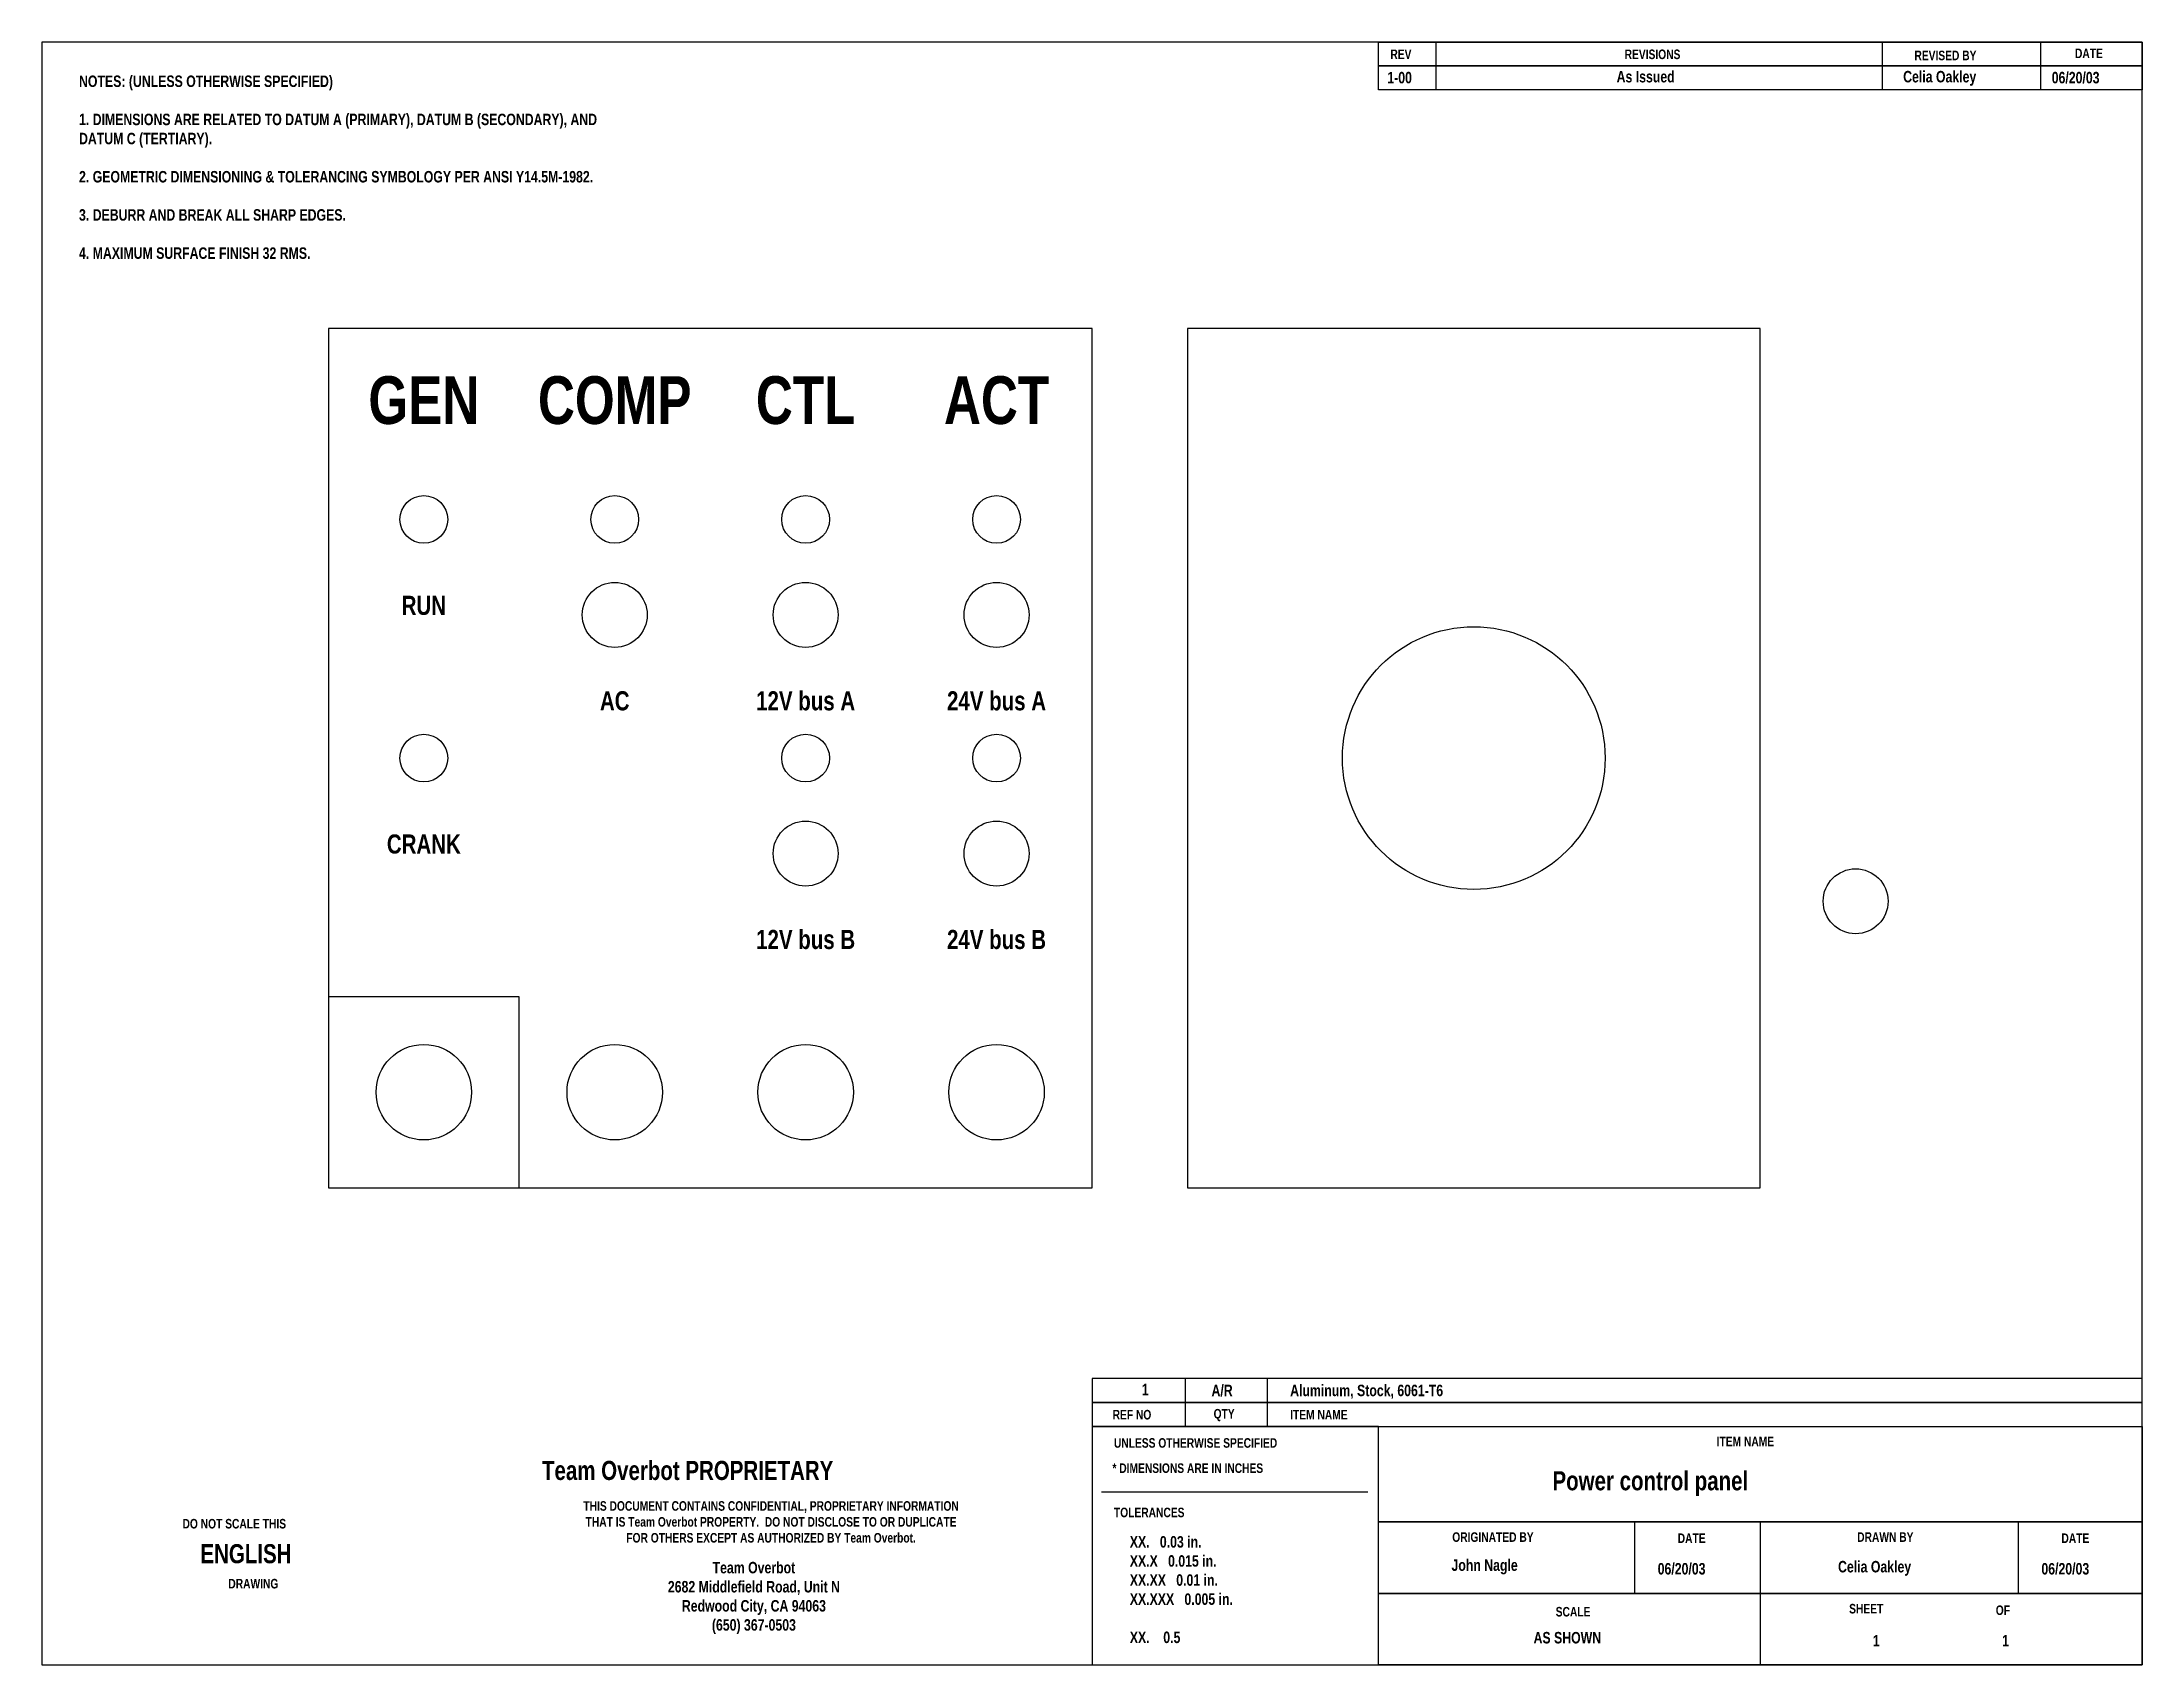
# Model space of a CAD drawing. Extents: x 0 to 11, y 0 to 8.5.
import ezdxf
from ezdxf.enums import TextEntityAlignment as Align

# ---------------------------------------------------------------- set-up
doc = ezdxf.new("R2010")
doc.units = 0
doc.header["$MEASUREMENT"] = 0
doc.layers.get('0').update_dxf_attribs({"linetype": 'CONTINUOUS'})
doc.layers.add('TITLEBLOCK', color=131, linetype='CONTINUOUS')
doc.styles.get("Standard").update_dxf_attribs({"font": 'impact.TTF'})

msp = doc.modelspace()

# ---------------------------------------------------------------- linework, layer by layer
for p, q in [((7.301, 8.5), (7.301, 8.252)), ((9.639, 8.495), (9.639, 8.252)), ((10.469, 8.495), (10.469, 8.252)), ((5.988, 1.5), (5.988, 1.249)), ((6.417, 1.5), (6.417, 1.249)), ((5.5, 1.25), (5.5, 0.875)), ((7, 1.25), (5.5, 1.25)), ((7, 0.875), (7, 1.25)), ((5.549, 0.907), (6.945, 0.907)), ((5.5, 0.875), (5.5, 0)), ((8.342, 0.751), (8.342, 0.375)), ((9, 0.75), (9, 0.375)), ((10.351, 0.751), (10.351, 0.375)), ((9, 0.375), (9, 0))]:
    msp.add_line(p, q)
for points in [[(7, 8.5), (11, 8.5), (11, 8.375), (7, 8.375)], [(7, 8.375), (11, 8.375), (11, 8.25), (7, 8.25)], [(1.5, 2.5), (5.5, 2.5), (5.5, 7), (1.5, 7)], [(6, 2.5), (9, 2.5), (9, 7), (6, 7)], [(1.5, 2.5), (2.5, 2.5), (2.5, 3.5), (1.5, 3.5)], [(7, 2.5), (7, 2.5), (7, 2.5), (7, 2.5)], [(5.5, 1.375), (11, 1.375), (11, 1.5), (5.5, 1.5)], [(5.5, 1.25), (11, 1.25), (11, 1.375), (5.5, 1.375)], [(7, 1.25), (11, 1.25), (11, 0.75), (7, 0.75)], [(7, 0.75), (11, 0.75), (11, 0.375), (7, 0.375)], [(7, 0.75), (11, 0.75), (11, 0.375), (7, 0.375)], [(7, 0.75), (11, 0.75), (11, 0.375), (7, 0.375)], [(7, 0.75), (11, 0.75), (11, 0.375), (7, 0.375)], [(7, 0.375), (11, 0.375), (11, 0), (7, 0)]]:
    msp.add_lwpolyline(points, close=True)
for centre, radius in [((2, 6), 0.125), ((2, 6), 0.125), ((2, 6), 0.125), ((3, 6), 0.125), ((4, 6), 0.125), ((5, 6), 0.125), ((3, 5.5), 0.17), ((4, 5.5), 0.17), ((5, 5.5), 0.17), ((7.5, 4.75), 0.688), ((2, 4.75), 0.125), ((4, 4.75), 0.125), ((5, 4.75), 0.125), ((4, 4.25), 0.17), ((5, 4.25), 0.17), ((9.5, 4), 0.17), ((2, 3), 0.25), ((3, 3), 0.25), ((4, 3), 0.25), ((5, 3), 0.25)]:
    msp.add_circle(centre, radius)
at = {"layer": 'TITLEBLOCK'}
msp.add_lwpolyline([(0, 0), (11, 0), (11, 8.5), (0, 8.5)], close=True, dxfattribs=at)

# ---------------------------------------------------------------- texts
for s, height, p in [('REV', 0.05, (7.063, 8.411)), ('REVISIONS', 0.05, (8.29, 8.411)), ('REVISED BY', 0.05, (9.808, 8.405)), ('DATE', 0.05, (10.649, 8.416)), ('1-00', 0.06, (7.047, 8.284)), ('As Issued', 0.06, (8.248, 8.289)), ('Celia Oakley', 0.06, (9.749, 8.289)), ('06/20/03', 0.06, (10.527, 8.284)), ('1', 0.06, (5.761, 1.413)), ('A/R', 0.06, (6.126, 1.408)), ('Aluminum, Stock, 6061-T6', 0.06, (6.538, 1.408)), ('REF NO', 0.05, (5.608, 1.286)), ('QTY', 0.05, (6.137, 1.291)), ('ITEM NAME', 0.05, (6.538, 1.286)), ('UNLESS OTHERWISE SPECIFIED', 0.05, (5.615, 1.138)), ('ITEM NAME', 0.05, (8.772, 1.146)), ('Team Overbot PROPRIETARY', 0.1, (2.619, 0.969)), ('* DIMENSIONS ARE IN INCHES', 0.05, (5.607, 1.006)), ('Power control panel', 0.1, (7.912, 0.915)), ('TOLERANCES', 0.05, (5.615, 0.774)), ('DO NOT SCALE THIS', 0.05, (0.736, 0.715)), ('ORIGINATED BY', 0.05, (7.387, 0.645)), ('DATE', 0.05, (8.568, 0.639)), ('DRAWN BY', 0.05, (9.508, 0.645)), ('DATE', 0.05, (10.578, 0.639)), ('ENGLISH', 0.1, (0.83, 0.533)), ('John Nagle', 0.06, (7.383, 0.493)), ('DRAWING', 0.05, (0.976, 0.401)), ('06/20/03', 0.06, (8.463, 0.474)), ('Celia Oakley', 0.06, (9.408, 0.485)), ('06/20/03', 0.06, (10.473, 0.474)), ('SCALE', 0.05, (7.929, 0.254)), ('SHEET', 0.05, (9.466, 0.27)), ('OF', 0.05, (10.234, 0.262)), ('AS SHOWN', 0.06, (7.813, 0.113)), ('1', 0.06, (9.59, 0.097)), ('1', 0.06, (10.267, 0.097))]:
    msp.add_text(s, height=height).set_placement(p)
for s, height, p in [('GEN', 0.25, (2, 6.5)), ('COMP', 0.25, (3, 6.5)), ('CTL', 0.25, (4, 6.5)), ('ACT', 0.25, (5, 6.5)), ('RUN', 0.1, (2, 5.5)), ('AC', 0.1, (3, 5)), ('12V bus A', 0.1, (4, 5)), ('24V bus A', 0.1, (5, 5)), ('CRANK', 0.1, (2, 4.25)), ('12V bus B', 0.1, (4, 3.75)), ('24V bus B', 0.1, (5, 3.75))]:
    msp.add_text(s, height=height).set_placement(p, align=Align.CENTER)
for s, insert, char_height, width, attachment_point in [('NOTES: (UNLESS OTHERWISE SPECIFIED)\\P\\P1. DIMENSIONS ARE RELATED TO DATUM A (PRIMARY), DATUM B (SECONDARY), AND DATUM C (TERTIARY).\\P\\P2. GEOMETRIC DIMENSIONING & TOLERANCING SYMBOLOGY PER ANSI Y14.5M-1982.\\P\\P3. DEBURR AND BREAK ALL SHARP EDGES.\\P\\P4. MAXIMUM SURFACE FINISH 32 RMS.', (0.194, 8.325), 0.06, 2.75, 1), ('THIS DOCUMENT CONTAINS CONFIDENTIAL, PROPRIETARY INFORMATION\\PTHAT IS Team Overbot PROPERTY.  DO NOT DISCLOSE TO OR DUPLICATE\\PFOR OTHERS EXCEPT AS AUTHORIZED BY Team Overbot.', (3.819, 0.858), 0.05, 3.13101, 2), ('XX.   0.03 in.\\PXX.X   0.015 in.\\PXX.XX   0.01 in.\\PXX.XXX   0.005 in.\\P\\PXX.    0.5', (5.698, 0.675), 0.06, 1.15686, 1), ('Team Overbot\\P2682 Middlefield Road, Unit N\\PRedwood City, CA 94063\\P(650) 367-0503', (3.729, 0.54), 0.06, 2.2212, 2)]:
    msp.add_mtext(s, dxfattribs=dict(insert=insert, char_height=char_height, width=width, attachment_point=attachment_point))

doc.saveas('drawing.dxf')
